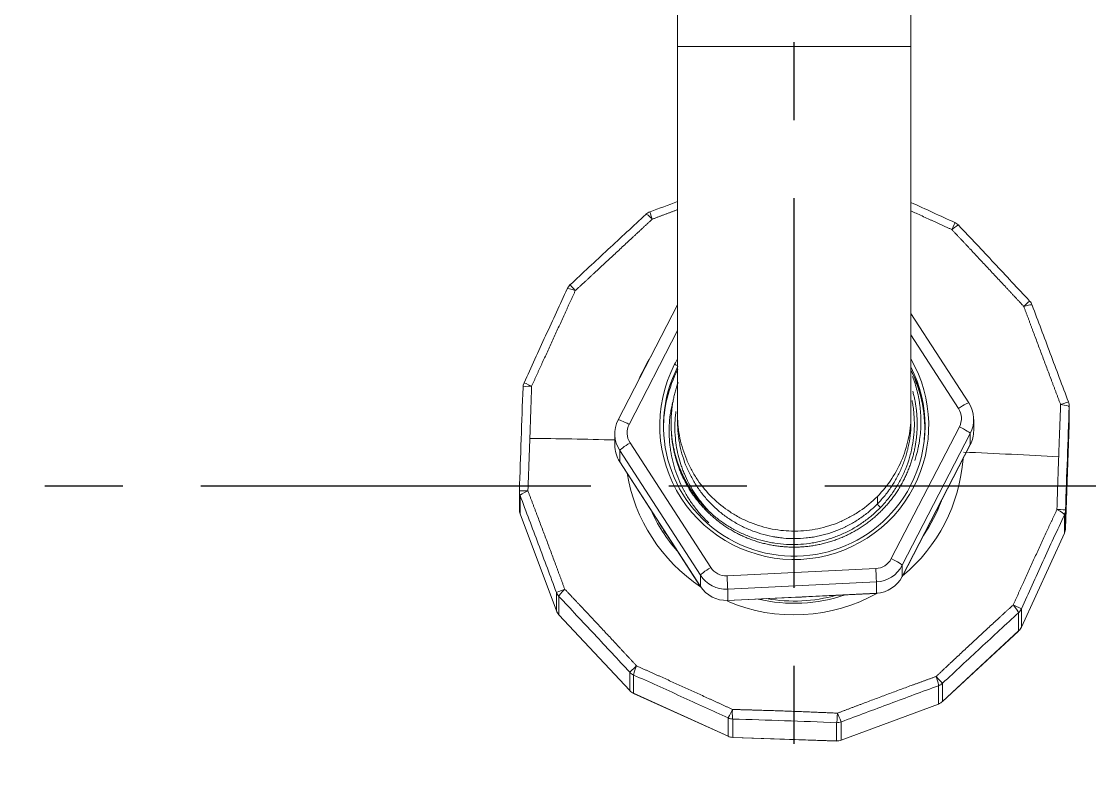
# Model space of a CAD drawing. Header units: millimetres. Extents: x 2433 to 4809, y -10272 to -6912.
# Drawn here: x 3131.1 to 3218.1, y -7619.3 to -7558.6 of the extents above; entities that cross this region are included whole.
import ezdxf

# ---------------------------------------------------------------- set-up
doc = ezdxf.new("R2010")
doc.units = ezdxf.units.MM
doc.linetypes.add('CENTERX2', pattern=[101.6, 63.5, -12.7, 12.7, -12.7])
doc.layers.add('CENTER', color=1, linetype='CENTERX2')

msp = doc.modelspace()

# ---------------------------------------------------------------- linework, layer by layer
at = {"linetype": 'Continuous', "lineweight": 18, "extrusion": (-1.22465e-16, -1, 0)}
for p, q in [((3184.499, -7270.642), (3184.499, -7560.642)), ((3203.499, -7270.642), (3203.499, -7560.642)), ((3184.499, -7560.642), (3184.499, -7590.631)), ((3203.499, -7590.631), (3203.499, -7560.642)), ((3181.926, -7574.313), (3181.922, -7574.32)), ((3182.254, -7574.115), (3182.25, -7574.113)), ((3207.081, -7574.984), (3207.078, -7574.986)), ((3207.394, -7575.213), (3207.391, -7575.206)), ((3175.737, -7580.062), (3175.736, -7580.06)), ((3184.499, -7581.683), (3179.667, -7591.048)), ((3208.21, -7589.66), (3203.5, -7582.377)), ((3208.211, -7589.664), (3208.21, -7589.66)), ((3216.385, -7591.432), (3216.385, -7589.942)), ((3179.667, -7591.048), (3179.666, -7591.051)), ((3208.609, -7591.928), (3208.609, -7591.013)), ((3204.627, -7591.793), (3204.627, -7591.779)), ((3216.087, -7599.884), (3216.384, -7591.467)), ((3179.389, -7592.19), (3179.389, -7593.105)), ((3202.784, -7603.826), (3208.331, -7593.077)), ((3179.788, -7594.463), (3186.368, -7604.637)), ((3171.614, -7596.869), (3171.614, -7598.359)), ((3171.677, -7598.708), (3171.677, -7598.709)), ((3171.677, -7598.709), (3174.636, -7606.598)), ((3212.489, -7607.926), (3215.997, -7600.263)), ((3215.997, -7600.263), (3215.997, -7600.262)), ((3188.539, -7605.765), (3200.702, -7605.174)), ((3174.635, -7606.597), (3174.636, -7606.598)), ((3174.841, -7606.927), (3174.841, -7606.929)), ((3174.841, -7606.929), (3180.605, -7613.09)), ((3206.076, -7613.983), (3212.261, -7608.242)), ((3212.261, -7608.242), (3212.261, -7608.24)), ((3212.489, -7607.926), (3212.49, -7607.924)), ((3180.604, -7613.088), (3180.605, -7613.09)), ((3180.921, -7613.315), (3180.922, -7613.317)), ((3180.922, -7613.317), (3188.613, -7616.812)), ((3197.825, -7617.135), (3205.745, -7614.188)), ((3205.745, -7614.188), (3205.745, -7614.186)), ((3206.076, -7613.983), (3206.077, -7613.981)), ((3188.613, -7616.81), (3188.613, -7616.812)), ((3188.992, -7616.899), (3188.992, -7616.901)), ((3188.992, -7616.901), (3197.441, -7617.197)), ((3197.441, -7617.195), (3197.441, -7617.197)), ((3197.825, -7617.135), (3197.826, -7617.133))]:
    msp.add_line(p, q, dxfattribs=at)
at = {"linetype": 'Continuous', "lineweight": 13, "extrusion": (-1.22465e-16, -1, 0)}
for p, q in [((3193.999, -7560.642), (3184.499, -7560.642)), ((3203.499, -7560.642), (3193.999, -7560.642)), ((3184.499, -7583.777), (3180.555, -7591.419)), ((3207.37, -7590.116), (3203.5, -7584.131)), ((3216.384, -7591.467), (3216.384, -7589.977)), ((3201.9, -7602.351), (3207.443, -7591.609)), ((3180.629, -7592.912), (3187.195, -7603.065)), ((3208.333, -7592.151), (3202.789, -7602.893)), ((3208.333, -7593.066), (3208.333, -7592.151)), ((3179.788, -7593.538), (3179.788, -7594.454)), ((3186.355, -7603.692), (3179.788, -7593.538)), ((3202.789, -7603.808), (3208.333, -7593.066)), ((3179.788, -7594.454), (3186.355, -7604.607)), ((3171.677, -7597.218), (3171.677, -7598.708)), ((3200.765, -7597.284), (3200.765, -7597.894)), ((3171.677, -7598.708), (3174.635, -7606.597)), ((3215.997, -7600.262), (3215.997, -7598.772)), ((3216.087, -7598.394), (3216.087, -7599.884)), ((3212.49, -7607.924), (3215.997, -7600.262)), ((3188.529, -7603.748), (3200.639, -7603.16)), ((3202.789, -7602.893), (3202.789, -7603.808)), ((3186.355, -7604.607), (3186.355, -7603.692)), ((3200.688, -7604.242), (3188.578, -7604.831)), ((3200.688, -7605.157), (3200.688, -7604.242)), ((3174.635, -7606.597), (3174.635, -7605.107)), ((3188.578, -7604.831), (3188.578, -7605.746)), ((3174.841, -7605.437), (3174.841, -7606.927)), ((3188.578, -7605.746), (3200.688, -7605.157)), ((3212.261, -7608.24), (3212.261, -7606.75)), ((3212.49, -7606.434), (3212.49, -7607.924)), ((3174.841, -7606.927), (3180.604, -7613.088)), ((3206.077, -7613.981), (3212.261, -7608.24)), ((3180.604, -7613.088), (3180.604, -7611.598)), ((3180.921, -7611.825), (3180.921, -7613.315)), ((3205.745, -7614.186), (3205.745, -7612.696)), ((3206.077, -7612.491), (3206.077, -7613.981)), ((3180.921, -7613.315), (3188.613, -7616.81)), ((3197.826, -7617.133), (3205.745, -7614.186)), ((3188.613, -7616.81), (3188.613, -7615.32)), ((3188.992, -7615.409), (3188.992, -7616.899)), ((3197.441, -7617.195), (3197.441, -7615.705)), ((3197.826, -7615.643), (3197.826, -7617.133)), ((3188.992, -7616.899), (3197.441, -7617.195))]:
    msp.add_line(p, q, dxfattribs=at)
at = {"linetype": 'Continuous', "lineweight": 18}
for centre, start, end in [((3182.604, -7575.049), 110.70695, 132.64298), ((3206.663, -7575.892), 43.3092, 65.28012), ((3176.419, -7580.79), 133.10516, 155.26919), ((3212.427, -7582.053), 20.66705, 42.87821), ((3172.911, -7588.453), 155.53209, 177.96496)]:
    msp.add_arc(centre, 1, start, end, dxfattribs=at)
at = {"linetype": 'Continuous', "lineweight": 13}
for centre, major_axis, ratio, start_param, end_param in [((3182.604, -7575.049), (-0.677, 0.736), 0.121976, 5.082991, 6.283177), ((3182.604, -7575.049), (-0.354, 0.935), 0.032232, 0.000023, 1.182699), ((3206.663, -7575.892), (0.418, 0.908), 0.026578, 5.098118, 6.283177), ((3206.663, -7575.892), (-0.728, -0.686), 0.126303, 3.141596, 4.346132), ((3176.419, -7580.79), (-0.908, 0.418), 0.141812, 5.055251, 6.319728), ((3176.419, -7580.79), (-0.683, 0.73), 0.003367, 6.283085, 7.48386), ((3212.427, -7582.053), (-0.733, -0.68), 0.000961, 3.141713, 4.346613), ((3212.427, -7582.053), (-0.936, -0.353), 0.144155, 3.110766, 4.375243), ((3193.999, -7593.198), (13.784, 0), 0.996195, 2.580679, 2.75273), ((3184.261, -7586.553), (-0.267, 0.138), 0.077513, 3.646478, 4.752368), ((3172.911, -7588.453), (-0.999, 0.036), 0.149601, 5.021809, 6.286286), ((3172.911, -7588.453), (-0.91, 0.414), 0.01647, 5.054886, 6.319363), ((3207.37, -7590.203), (-0.84, -0.543), 0.073266, 3.14161, 4.66504), ((3206.109, -7590.925), (-1.5, 0), 0.996195, 2.66674, 3.713938), ((3215.385, -7589.942), (-0.937, -0.349), 0.018812, 3.111083, 4.37556), ((3215.385, -7589.942), (-0.999, 0.036), 0.149601, 3.144694, 4.409171), ((3180.555, -7591.506), (-0.889, 0.459), 0.077513, 4.752368, 6.283187), ((3181.889, -7592.102), (-1.5, 0), 0.996195, 5.808333, 6.85553), ((3207.443, -7591.696), (-0.889, 0.459), 0.077513, 3.181572, 4.752368), ((3181.257, -7595.364), (-29.981, 1.059), 0.087102, 4.777808, 5.012938), ((3180.629, -7592.999), (-0.84, -0.543), 0.073266, 4.66504, 6.235836), ((3206.742, -7596.258), (29.981, -1.059), 0.087102, 1.276403, 1.539385), ((3193.999, -7593.198), (13.784, 0), 0.996195, 5.407278, 6.209316), ((3193.999, -7593.198), (13.784, 0), 0.996195, 3.302607, 4.126293), ((3203.738, -7596.527), (0.267, -0.138), 0.077513, 1.610775, 3.181572), ((3172.614, -7596.869), (-0.999, 0.035), 0.024258, 5.021775, 6.286252), ((3172.614, -7596.869), (-1, 0), 0.996195, 0.000001, 0.357511), ((3172.614, -7596.869), (-0.936, -0.353), 0.144155, 4.987882, 6.252359), ((3215.088, -7598.359), (-0.999, 0.035), 0.024258, 3.14466, 4.409137), ((3215.088, -7598.359), (-0.908, 0.418), 0.141812, 3.178135, 4.442612), ((3215.088, -7598.359), (-1, 0), 0.996195, 2.713705, 3.106405), ((3200.566, -7601.667), (-1.5, 0), 0.996195, 1.619542, 2.66674), ((3201.9, -7602.438), (-0.889, 0.459), 0.077513, 3.181572, 4.752368), ((3187.195, -7603.152), (-0.84, -0.543), 0.073266, 4.66504, 6.235836), ((3188.456, -7602.256), (-1.5, 0), 0.996195, 0.572345, 1.619542), ((3200.639, -7603.247), (0.049, -0.999), 0.004247, 0.087163, 1.65796), ((3188.529, -7603.836), (0.049, -0.999), 0.004247, 0.087163, 1.65796), ((3175.572, -7604.758), (-0.937, -0.349), 0.018812, 4.988199, 6.252676), ((3175.572, -7604.758), (-1, 0), 0.996195, 0.357511, 0.75021), ((3175.572, -7604.758), (-0.728, -0.686), 0.126303, 4.958771, 6.223248), ((3193.999, -7593.198), (13.784, 0), 0.996195, 4.306689, 5.227078), ((3211.58, -7606.021), (-0.91, 0.414), 0.01647, 3.177771, 4.442248), ((3211.58, -7606.021), (-0.677, 0.736), 0.121976, 3.205875, 4.470352), ((3211.58, -7606.021), (-1, 0), 0.996195, 2.321006, 2.713705), ((3181.336, -7610.919), (-0.733, -0.68), 0.000961, 4.959251, 6.223728), ((3181.336, -7610.919), (0.409, 0.913), 0.098765, 1.797343, 3.06182), ((3181.336, -7610.919), (-1, 0), 0.996195, 0.75021, 1.142909), ((3205.395, -7611.763), (-0.683, 0.73), 0.003367, 1.813314, 3.077791), ((3205.395, -7611.763), (-0.344, 0.939), 0.093111, 3.223686, 4.488163), ((3205.395, -7611.763), (-1, 0), 0.996195, 1.928307, 2.321006), ((3189.028, -7614.413), (0.418, 0.908), 0.026578, 3.221002, 4.485479), ((3189.028, -7614.413), (0.03, 1), 0.065732, 1.789714, 3.054191), ((3189.028, -7614.413), (-1, 0), 0.996195, 1.142909, 1.535608), ((3197.476, -7614.71), (0.041, 0.999), 0.059611, 3.228961, 4.493438), ((3197.476, -7614.71), (-0.354, 0.935), 0.032232, 1.795337, 3.059814), ((3197.476, -7614.71), (-1, 0), 0.996195, 1.535608, 1.928307)]:
    msp.add_ellipse(centre, major_axis=major_axis, ratio=ratio, start_param=start_param, end_param=end_param, dxfattribs=at)
at = {"linetype": 'Continuous', "lineweight": 18}
for centre, major_axis, start_param, end_param in [((3193.999, -7591.514), (10.95, 0), 2.66674, 5.808333), ((3193.999, -7591.54), (-10.65, 0), 5.808333, 8.949925), ((3193.999, -7591.514), (10.95, 0), 2.621089, 2.66674), ((3193.999, -7591.54), (-10.65, 0), 2.66674, 3.610641), ((3193.999, -7591.514), (10.95, 0), 5.808333, 6.803678), ((3193.999, -7591.777), (10.65, 0), 2.66674, 3.141611), ((3193.999, -7591.777), (10.65, 0), 0.000019, 0.469049), ((3193.999, -7591.779), (-10.627, 0), 3.058756, 3.606397), ((3206.109, -7591.013), (2.5, 0), 5.808333, 6.85553), ((3215.385, -7589.942), (-1, 0), 3.106405, 3.499104), ((3181.889, -7592.19), (2.5, 0), 2.66674, 3.713938), ((3206.109, -7591.928), (-2.5, 0), 2.66674, 3.141595), ((3215.385, -7591.432), (-1, 0), 3.106405, 3.141594), ((3181.889, -7593.105), (-2.5, 0), 0.000002, 0.572345), ((3172.614, -7596.869), (-1, 0), 6.247997, 6.283187), ((3193.999, -7593.285), (-12.75, 0), 2.541949, 2.79146), ((3172.614, -7598.359), (-1, 0), 0.000001, 0.357511), ((3193.999, -7593.285), (-12.75, 0), 0.41244, 0.725666), ((3193.999, -7593.198), (12.656, 0), 3.655599, 3.772244), ((3215.088, -7599.848), (-1, 0), 2.713705, 3.106405), ((3200.566, -7601.754), (2.5, 0), 4.761135, 5.808333), ((3188.456, -7602.343), (2.5, 0), 3.713938, 4.761135), ((3200.566, -7602.67), (-2.5, 0), 1.619542, 2.66674), ((3188.456, -7603.258), (-2.5, 0), 0.572345, 1.619542), ((3193.999, -7593.285), (-12.75, 0), 1.337639, 1.901407), ((3193.999, -7593.198), (12.656, 0), 4.534953, 4.987342), ((3193.999, -7593.177), (-12.36, 0), 1.590249, 1.64886), ((3175.572, -7606.248), (-1, 0), 0.357511, 0.75021), ((3211.58, -7607.511), (-1, 0), 2.321006, 2.713705), ((3181.336, -7612.409), (-1, 0), 0.75021, 1.142909), ((3205.395, -7613.253), (-1, 0), 1.928307, 2.321006), ((3189.028, -7615.903), (-1, 0), 1.142909, 1.535608), ((3197.476, -7616.2), (-1, 0), 1.535608, 1.928307)]:
    msp.add_ellipse(centre, major_axis=major_axis, ratio=0.996195, start_param=start_param, end_param=end_param, dxfattribs=at)
for points, degree in [([(3182.254, -7574.115), (3183.001, -7573.833), (3183.75, -7573.551), (3184.498, -7573.271)], 3), ([(3203.499, -7573.349), (3204.693, -7573.892), (3205.886, -7574.437), (3207.078, -7574.986)], 3), ([(3184.499, -7590.63), (3184.499, -7590.937), (3184.499, -7591.244)], 2), ([(3203.499, -7591.246), (3203.499, -7590.937), (3203.499, -7590.628)], 2), ([(3200.765, -7597.894), (3200.763, -7597.897), (3200.76, -7597.9), (3200.757, -7597.902)], 3)]:
    msp.add_open_spline(points, degree=degree, dxfattribs=at)
for points, knots in [([(3175.737, -7580.062), (3176.767, -7579.098), (3177.798, -7578.137), (3179.861, -7576.221), (3180.892, -7575.268), (3181.922, -7574.32)], [0, 0, 0, 0, 0.5, 0.5, 1, 1, 1, 1]), ([(3207.394, -7575.213), (3208.354, -7576.231), (3209.315, -7577.255), (3211.238, -7579.31), (3212.199, -7580.34), (3213.158, -7581.374)], [0, 0, 0, 0, 0.5, 0.5, 1, 1, 1, 1]), ([(3172.001, -7588.039), (3172.585, -7586.756), (3173.17, -7585.474), (3174.341, -7582.918), (3174.925, -7581.645), (3175.509, -7580.377)], [0, 0, 0, 0, 0.5, 0.5, 1, 1, 1, 1]), ([(3213.363, -7581.704), (3213.856, -7583.01), (3214.349, -7584.321), (3215.336, -7586.953), (3215.829, -7588.272), (3216.322, -7589.594)], [0, 0, 0, 0, 0.5, 0.5, 1, 1, 1, 1]), ([(3203.634, -7587.511), (3203.779, -7587.896), (3203.902, -7588.289), (3204.055, -7588.905), (3204.102, -7589.122), (3204.152, -7589.396), (3204.162, -7589.451), (3204.18, -7589.562), (3204.189, -7589.617), (3204.214, -7589.783), (3204.229, -7589.893), (3204.293, -7590.445), (3204.316, -7590.886), (3204.305, -7591.768), (3204.272, -7592.208), (3204.194, -7592.759), (3204.177, -7592.869), (3204.148, -7593.034), (3204.138, -7593.089), (3204.117, -7593.198), (3204.062, -7593.472), (3203.996, -7593.742), (3203.899, -7594.094), (3203.857, -7594.232), (3203.813, -7594.368)], [0, 0, 0, 0, 0.177497, 0.177497, 0.272567, 0.272567, 0.296335, 0.296335, 0.320103, 0.320103, 0.367638, 0.367638, 0.557779, 0.557779, 0.74792, 0.74792, 0.795456, 0.795456, 0.819223, 0.819223, 0.842991, 0.938062, 0.938062, 1, 1, 1, 1]), ([(3171.615, -7596.834), (3171.664, -7595.425), (3171.714, -7594.018), (3171.813, -7591.21), (3171.862, -7589.811), (3171.912, -7588.418)], [0, 0, 0, 0, 0.5, 0.5, 1, 1, 1, 1]), ([(3184.091, -7589.645), (3184.083, -7589.676), (3184.076, -7589.707), (3184.035, -7589.884), (3184.004, -7590.031), (3183.963, -7590.253), (3183.95, -7590.327), (3183.926, -7590.476), (3183.915, -7590.551), (3183.863, -7590.924), (3183.836, -7591.222), (3183.807, -7591.819), (3183.805, -7592.415), (3183.856, -7593.011), (3183.914, -7593.457), (3183.936, -7593.606), (3183.969, -7593.792), (3183.976, -7593.829), (3183.99, -7593.903), (3184.011, -7594.015), (3184.034, -7594.125), (3184.116, -7594.492), (3184.194, -7594.781), (3184.374, -7595.349), (3184.58, -7595.909), (3184.835, -7596.451), (3185.01, -7596.785), (3185.045, -7596.851), (3185.119, -7596.983), (3185.156, -7597.049), (3185.27, -7597.245), (3185.349, -7597.373), (3185.593, -7597.752), (3185.765, -7597.996), (3186.132, -7598.468), (3186.325, -7598.695), (3186.692, -7599.092), (3186.863, -7599.264), (3187.041, -7599.431)], [0, 0, 0, 0, 0.008939, 0.008939, 0.050906, 0.050906, 0.07189, 0.07189, 0.092874, 0.092874, 0.176809, 0.176809, 0.260744, 0.344679, 0.344679, 0.386646, 0.386646, 0.397138, 0.397138, 0.40763, 0.428613, 0.428613, 0.512548, 0.512548, 0.596483, 0.680418, 0.680418, 0.701402, 0.701402, 0.722385, 0.722385, 0.764353, 0.764353, 0.848288, 0.848288, 0.932223, 0.932223, 1, 1, 1, 1]), ([(3201.013, -7598.186), (3201.236, -7597.956), (3201.446, -7597.717), (3201.842, -7597.219), (3202.028, -7596.961), (3202.245, -7596.626), (3202.288, -7596.559), (3202.371, -7596.422), (3202.412, -7596.354), (3202.532, -7596.148), (3202.608, -7596.009), (3202.827, -7595.588), (3202.958, -7595.301), (3203.193, -7594.716), (3203.296, -7594.419), (3203.429, -7593.963), (3203.47, -7593.809), (3203.517, -7593.616), (3203.526, -7593.577), (3203.544, -7593.499), (3203.552, -7593.46), (3203.578, -7593.343), (3203.593, -7593.265), (3203.667, -7592.875), (3203.711, -7592.562), (3203.767, -7591.934), (3203.78, -7591.62), (3203.776, -7590.989), (3203.758, -7590.673), (3203.721, -7590.317), (3203.712, -7590.237), (3203.702, -7590.158), (3203.687, -7590.04), (3203.656, -7589.827), (3203.619, -7589.616), (3203.593, -7589.484)], [0, 0, 0, 0, 0.100756, 0.100756, 0.201511, 0.201511, 0.2267, 0.2267, 0.251889, 0.251889, 0.302267, 0.302267, 0.403023, 0.403023, 0.503778, 0.503778, 0.554156, 0.554156, 0.566751, 0.566751, 0.579345, 0.579345, 0.604534, 0.604534, 0.70529, 0.70529, 0.806045, 0.806045, 0.906801, 0.906801, 0.919395, 0.93199, 0.93199, 0.957179, 1, 1, 1, 1]), ([(3184.364, -7590.378), (3184.35, -7590.483), (3184.338, -7590.588), (3184.3, -7590.961), (3184.284, -7591.23), (3184.277, -7591.636), (3184.278, -7591.772), (3184.283, -7591.976), (3184.285, -7592.044), (3184.291, -7592.18), (3184.295, -7592.248), (3184.318, -7592.586), (3184.347, -7592.854), (3184.429, -7593.386), (3184.481, -7593.65), (3184.606, -7594.172), (3184.68, -7594.431), (3184.808, -7594.817), (3184.853, -7594.945), (3184.925, -7595.136), (3184.949, -7595.199), (3185, -7595.326), (3185.026, -7595.388), (3185.158, -7595.701), (3185.273, -7595.945), (3185.522, -7596.422), (3185.656, -7596.655), (3185.944, -7597.11), (3186.097, -7597.332), (3186.341, -7597.656), (3186.425, -7597.762), (3186.555, -7597.92), (3186.599, -7597.972), (3186.687, -7598.076), (3186.732, -7598.127), (3186.958, -7598.381), (3187.148, -7598.577), (3187.345, -7598.766)], [0, 0, 0, 0, 0.034558, 0.034558, 0.122326, 0.122326, 0.16621, 0.16621, 0.188151, 0.188151, 0.210093, 0.210093, 0.297861, 0.297861, 0.385628, 0.385628, 0.473395, 0.473395, 0.517279, 0.517279, 0.539221, 0.539221, 0.561163, 0.561163, 0.64893, 0.64893, 0.736698, 0.736698, 0.824465, 0.824465, 0.868349, 0.868349, 0.890291, 0.890291, 0.912233, 0.912233, 1, 1, 1, 1]), ([(3193.999, -7600.108), (3193.712, -7600.108), (3193.424, -7600.095), (3192.824, -7600.04), (3192.513, -7599.996), (3191.597, -7599.82), (3191.003, -7599.645), (3190.138, -7599.295), (3189.852, -7599.163), (3189.299, -7598.872), (3189.032, -7598.715), (3188.256, -7598.205), (3187.773, -7597.816), (3186.881, -7596.938), (3186.483, -7596.46), (3185.962, -7595.694), (3185.801, -7595.429), (3185.503, -7594.883), (3185.367, -7594.6), (3185.004, -7593.741), (3184.82, -7593.151), (3184.57, -7591.94), (3184.504, -7591.312), (3184.499, -7590.655), (3184.499, -7590.617), (3184.5, -7590.579)], [0, 0, 0, 0, 0.05769, 0.05769, 0.119995, 0.119995, 0.244604, 0.244604, 0.306908, 0.306908, 0.369213, 0.369213, 0.493822, 0.493822, 0.618431, 0.618431, 0.680736, 0.680736, 0.74304, 0.74304, 0.867649, 0.867649, 0.992258, 0.992258, 1, 1, 1, 1]), ([(3203.499, -7590.509), (3203.499, -7590.527), (3203.499, -7590.545), (3203.504, -7591.189), (3203.447, -7591.805), (3203.272, -7592.715), (3203.199, -7593.015), (3203.023, -7593.611), (3202.919, -7593.908), (3202.568, -7594.772), (3202.28, -7595.318), (3201.598, -7596.353), (3201.201, -7596.844), (3200.765, -7597.284)], [0, 0, 0, 0, 0.007258, 0.007258, 0.255444, 0.255444, 0.379536, 0.379536, 0.503629, 0.503629, 0.751815, 0.751815, 1, 1, 1, 1]), ([(3200.757, -7597.902), (3200.537, -7598.125), (3200.307, -7598.335), (3199.829, -7598.731), (3199.581, -7598.916), (3199.195, -7599.177), (3199.064, -7599.261), (3198.798, -7599.422), (3198.662, -7599.499), (3198.49, -7599.592), (3198.455, -7599.611), (3198.386, -7599.647), (3198.351, -7599.665), (3198.247, -7599.718), (3198.177, -7599.753), (3197.966, -7599.854), (3197.824, -7599.918), (3197.394, -7600.098), (3197.102, -7600.203), (3196.657, -7600.341), (3196.508, -7600.383), (3196.206, -7600.46), (3196.054, -7600.495), (3195.824, -7600.542), (3195.746, -7600.556), (3195.592, -7600.584), (3195.361, -7600.622), (3195.129, -7600.652), (3194.666, -7600.699), (3194.357, -7600.716), (3193.738, -7600.719), (3193.428, -7600.706), (3192.963, -7600.662), (3192.808, -7600.644), (3192.614, -7600.616), (3192.537, -7600.605), (3192.382, -7600.58), (3192.267, -7600.559), (3191.884, -7600.485), (3191.582, -7600.411), (3190.989, -7600.235), (3190.697, -7600.132), (3190.267, -7599.957), (3190.124, -7599.895), (3189.842, -7599.764), (3189.702, -7599.694), (3189.494, -7599.585), (3189.425, -7599.547), (3189.289, -7599.471), (3189.086, -7599.355), (3188.889, -7599.231), (3188.501, -7598.975), (3188.251, -7598.793), (3187.771, -7598.404), (3187.54, -7598.197), (3187.263, -7597.924), (3187.181, -7597.841), (3187.1, -7597.756), (3187.046, -7597.699), (3187.02, -7597.67), (3186.887, -7597.526), (3186.785, -7597.409), (3186.487, -7597.051), (3186.301, -7596.803), (3185.955, -7596.292), (3185.794, -7596.028), (3185.573, -7595.62), (3185.502, -7595.482), (3185.401, -7595.272), (3185.368, -7595.201), (3185.304, -7595.059), (3185.273, -7594.987), (3185.121, -7594.628), (3185.015, -7594.336), (3184.832, -7593.746), (3184.755, -7593.448), (3184.662, -7592.994), (3184.607, -7592.69), (3184.568, -7592.383), (3184.543, -7592.151), (3184.536, -7592.073), (3184.527, -7591.956), (3184.524, -7591.917), (3184.518, -7591.84), (3184.506, -7591.645), (3184.5, -7591.451), (3184.5, -7591.28), (3184.499, -7591.265), (3184.499, -7591.249)], [0, 0, 0, 0, 0.04158, 0.04158, 0.08316, 0.08316, 0.10395, 0.10395, 0.12474, 0.12474, 0.129938, 0.129938, 0.135135, 0.135135, 0.14553, 0.14553, 0.16632, 0.16632, 0.2079, 0.2079, 0.22869, 0.22869, 0.24948, 0.24948, 0.259875, 0.259875, 0.27027, 0.29106, 0.29106, 0.33264, 0.33264, 0.37422, 0.37422, 0.39501, 0.39501, 0.400208, 0.405405, 0.4158, 0.4158, 0.45738, 0.45738, 0.49896, 0.49896, 0.519751, 0.519751, 0.540541, 0.540541, 0.550936, 0.550936, 0.561331, 0.582121, 0.582121, 0.623701, 0.623701, 0.665281, 0.665281, 0.675676, 0.680873, 0.680873, 0.686071, 0.686071, 0.706861, 0.706861, 0.748441, 0.748441, 0.790021, 0.790021, 0.810811, 0.810811, 0.821206, 0.821206, 0.831601, 0.831601, 0.873181, 0.873181, 0.914761, 0.914761, 0.935551, 0.956341, 0.956341, 0.966736, 0.966736, 0.971933, 0.971933, 0.977131, 0.997921, 0.997921, 1, 1, 1, 1]), ([(3203.499, -7591.233), (3203.5, -7591.522), (3203.487, -7591.81), (3203.433, -7592.404), (3203.39, -7592.71), (3203.303, -7593.166), (3203.27, -7593.318), (3203.215, -7593.545), (3203.196, -7593.62), (3203.155, -7593.771), (3203.134, -7593.847), (3203.068, -7594.071), (3202.972, -7594.366), (3202.863, -7594.656), (3202.689, -7595.085), (3202.559, -7595.365), (3202.272, -7595.912), (3202.114, -7596.179), (3201.9, -7596.505), (3201.856, -7596.57), (3201.767, -7596.698), (3201.722, -7596.762), (3201.583, -7596.951), (3201.488, -7597.075), (3201.292, -7597.317), (3201.191, -7597.436), (3200.982, -7597.669), (3200.875, -7597.783), (3200.765, -7597.894)], [0, 0, 0, 0, 0.117721, 0.117721, 0.243761, 0.243761, 0.306781, 0.306781, 0.338291, 0.338291, 0.369801, 0.369801, 0.432821, 0.495841, 0.495841, 0.621881, 0.621881, 0.74792, 0.74792, 0.77943, 0.77943, 0.81094, 0.81094, 0.87396, 0.87396, 0.93698, 0.93698, 1, 1, 1, 1]), ([(3200.765, -7597.284), (3200.33, -7597.725), (3199.854, -7598.12), (3199.079, -7598.645), (3198.81, -7598.809), (3198.263, -7599.105), (3197.705, -7599.374), (3197.123, -7599.586), (3196.529, -7599.771), (3196.225, -7599.849), (3195.305, -7600.038), (3194.688, -7600.103), (3194.045, -7600.107), (3194.022, -7600.108), (3193.999, -7600.108)], [0, 0, 0, 0, 0.247707, 0.247707, 0.37156, 0.37156, 0.495414, 0.619267, 0.619267, 0.743121, 0.743121, 0.990828, 0.990828, 1, 1, 1, 1]), ([(3187.345, -7598.766), (3187.584, -7598.972), (3187.832, -7599.167), (3188.345, -7599.531), (3188.61, -7599.702), (3188.952, -7599.899), (3189.021, -7599.938), (3189.159, -7600.014), (3189.369, -7600.125), (3189.58, -7600.228), (3190.008, -7600.423), (3190.298, -7600.54), (3190.888, -7600.745), (3191.187, -7600.834), (3191.644, -7600.946), (3191.798, -7600.98), (3192.03, -7601.026), (3192.108, -7601.04), (3192.264, -7601.067), (3192.342, -7601.079), (3192.732, -7601.137), (3193.045, -7601.168), (3193.67, -7601.201), (3193.982, -7601.203), (3194.607, -7601.177), (3194.919, -7601.15), (3195.31, -7601.096), (3195.388, -7601.084), (3195.544, -7601.059), (3195.622, -7601.046), (3195.855, -7601.002), (3196.009, -7600.97), (3196.468, -7600.862), (3196.769, -7600.776), (3197.361, -7600.576), (3197.652, -7600.463), (3198.082, -7600.271), (3198.223, -7600.204), (3198.434, -7600.097), (3198.504, -7600.061), (3198.644, -7599.986), (3198.713, -7599.948), (3199.057, -7599.753), (3199.323, -7599.585), (3199.837, -7599.226), (3200.085, -7599.035), (3200.563, -7598.628), (3200.793, -7598.413), (3201.013, -7598.186)], [0, 0, 0, 0, 0.0625, 0.0625, 0.125, 0.125, 0.140625, 0.140625, 0.15625, 0.1875, 0.1875, 0.25, 0.25, 0.3125, 0.3125, 0.34375, 0.34375, 0.359375, 0.359375, 0.375, 0.375, 0.4375, 0.4375, 0.5, 0.5, 0.5625, 0.5625, 0.578125, 0.578125, 0.59375, 0.59375, 0.625, 0.625, 0.6875, 0.6875, 0.75, 0.75, 0.78125, 0.78125, 0.796875, 0.796875, 0.8125, 0.8125, 0.875, 0.875, 0.9375, 0.9375, 1, 1, 1, 1])]:
    msp.add_open_spline(points, degree=3, knots=knots, dxfattribs=at)
at = {"linetype": 'Continuous', "lineweight": 13}
for points, knots in [([(3184.499, -7573.937), (3184.483, -7573.943), (3184.392, -7573.977), (3184.228, -7574.038), (3184.005, -7574.122), (3183.782, -7574.205), (3183.559, -7574.288), (3183.336, -7574.371), (3183.112, -7574.455), (3182.889, -7574.538), (3182.665, -7574.621), (3182.516, -7574.677), (3182.442, -7574.705)], [0, 0, 0, 0, 0.023371, 0.131783, 0.24016, 0.348526, 0.45691, 0.565337, 0.673834, 0.782426, 0.89114, 1, 1, 1, 1]), ([(3206.843, -7575.561), (3206.804, -7575.543), (3206.728, -7575.508), (3206.612, -7575.456), (3206.497, -7575.403), (3206.382, -7575.351), (3206.268, -7575.299), (3206.153, -7575.246), (3206.038, -7575.194), (3205.923, -7575.142), (3205.809, -7575.09), (3205.694, -7575.037), (3205.579, -7574.985), (3205.465, -7574.933), (3205.35, -7574.881), (3205.235, -7574.829), (3205.12, -7574.777), (3205.006, -7574.724), (3204.766, -7574.615), (3204.403, -7574.45), (3203.938, -7574.239), (3203.636, -7574.102), (3203.497, -7574.038)], [0, 0, 0, 0, 0.034436, 0.068847, 0.103233, 0.137597, 0.171941, 0.206268, 0.240581, 0.27488, 0.309169, 0.34345, 0.377725, 0.411996, 0.446267, 0.480539, 0.514814, 0.549095, 0.583385, 0.72937, 0.875133, 1, 1, 1, 1]), ([(3182.442, -7574.705), (3182.411, -7574.734), (3182.35, -7574.791), (3182.258, -7574.876), (3182.166, -7574.961), (3182.074, -7575.047), (3181.982, -7575.132), (3181.89, -7575.217), (3181.798, -7575.303), (3181.706, -7575.388), (3181.614, -7575.473), (3181.522, -7575.558), (3181.431, -7575.644), (3181.339, -7575.729), (3181.247, -7575.814), (3181.155, -7575.9), (3181.063, -7575.985), (3180.971, -7576.07), (3180.779, -7576.248), (3180.488, -7576.519), (3180.096, -7576.883), (3179.704, -7577.247), (3179.312, -7577.611), (3178.92, -7577.975), (3178.527, -7578.339), (3178.134, -7578.704), (3177.814, -7579.001), (3177.567, -7579.231), (3177.393, -7579.393), (3177.218, -7579.555), (3177.044, -7579.717), (3176.869, -7579.879), (3176.695, -7580.041), (3176.52, -7580.203), (3176.345, -7580.366), (3176.228, -7580.474), (3176.17, -7580.528)], [0, 0, 0, 0, 0.014755, 0.0295, 0.044234, 0.058958, 0.073674, 0.088383, 0.103085, 0.117782, 0.132474, 0.147163, 0.161849, 0.176534, 0.191218, 0.205903, 0.22059, 0.235279, 0.249971, 0.312524, 0.374981, 0.437426, 0.499941, 0.562466, 0.624924, 0.687398, 0.749971, 0.777727, 0.805473, 0.833216, 0.860964, 0.888723, 0.916499, 0.9443, 0.972131, 1, 1, 1, 1]), ([(3212.688, -7581.809), (3212.659, -7581.778), (3212.602, -7581.717), (3212.515, -7581.624), (3212.429, -7581.532), (3212.343, -7581.44), (3212.256, -7581.347), (3212.17, -7581.255), (3212.084, -7581.163), (3211.998, -7581.071), (3211.912, -7580.979), (3211.826, -7580.887), (3211.739, -7580.795), (3211.653, -7580.703), (3211.567, -7580.611), (3211.481, -7580.519), (3211.395, -7580.427), (3211.309, -7580.335), (3211.13, -7580.143), (3210.857, -7579.852), (3210.491, -7579.461), (3210.125, -7579.07), (3209.76, -7578.679), (3209.394, -7578.288), (3209.029, -7577.898), (3208.664, -7577.508), (3208.367, -7577.19), (3208.137, -7576.945), (3207.975, -7576.772), (3207.813, -7576.599), (3207.652, -7576.426), (3207.49, -7576.253), (3207.328, -7576.08), (3207.166, -7575.907), (3207.005, -7575.734), (3206.897, -7575.619), (3206.843, -7575.561)], [0, 0, 0, 0, 0.014755, 0.0295, 0.044234, 0.058958, 0.073674, 0.088383, 0.103085, 0.117782, 0.132474, 0.147163, 0.161849, 0.176534, 0.191218, 0.205903, 0.22059, 0.235279, 0.249971, 0.312524, 0.374981, 0.437426, 0.499941, 0.562466, 0.624924, 0.687398, 0.749971, 0.777727, 0.805473, 0.833216, 0.860964, 0.888723, 0.916499, 0.9443, 0.972131, 1, 1, 1, 1]), ([(3176.17, -7580.528), (3176.152, -7580.566), (3176.118, -7580.642), (3176.066, -7580.756), (3176.014, -7580.87), (3175.962, -7580.984), (3175.91, -7581.098), (3175.858, -7581.212), (3175.806, -7581.325), (3175.754, -7581.439), (3175.702, -7581.553), (3175.65, -7581.667), (3175.599, -7581.781), (3175.547, -7581.894), (3175.495, -7582.008), (3175.443, -7582.122), (3175.391, -7582.236), (3175.339, -7582.35), (3175.23, -7582.587), (3175.065, -7582.949), (3174.843, -7583.434), (3174.621, -7583.919), (3174.399, -7584.405), (3174.176, -7584.891), (3173.953, -7585.378), (3173.73, -7585.864), (3173.548, -7586.261), (3173.408, -7586.567), (3173.308, -7586.783), (3173.209, -7587), (3173.11, -7587.216), (3173.011, -7587.432), (3172.911, -7587.649), (3172.812, -7587.865), (3172.712, -7588.082), (3172.645, -7588.227), (3172.612, -7588.299)], [0, 0, 0, 0, 0.014755, 0.0295, 0.044234, 0.058958, 0.073674, 0.088383, 0.103085, 0.117782, 0.132474, 0.147163, 0.161849, 0.176534, 0.191218, 0.205903, 0.22059, 0.235279, 0.249971, 0.312524, 0.374981, 0.437426, 0.499941, 0.562466, 0.624924, 0.687398, 0.749971, 0.777727, 0.805473, 0.833216, 0.860964, 0.888723, 0.916499, 0.9443, 0.972131, 1, 1, 1, 1]), ([(3215.688, -7589.81), (3215.674, -7589.771), (3215.644, -7589.692), (3215.599, -7589.573), (3215.555, -7589.455), (3215.51, -7589.337), (3215.465, -7589.219), (3215.421, -7589.101), (3215.377, -7588.983), (3215.332, -7588.865), (3215.288, -7588.747), (3215.243, -7588.629), (3215.199, -7588.511), (3215.154, -7588.393), (3215.11, -7588.275), (3215.066, -7588.157), (3215.021, -7588.04), (3214.977, -7587.922), (3214.885, -7587.676), (3214.744, -7587.302), (3214.556, -7586.801), (3214.368, -7586.301), (3214.18, -7585.8), (3213.993, -7585.3), (3213.805, -7584.8), (3213.619, -7584.301), (3213.466, -7583.894), (3213.349, -7583.58), (3213.266, -7583.358), (3213.184, -7583.137), (3213.101, -7582.916), (3213.018, -7582.695), (3212.936, -7582.473), (3212.853, -7582.252), (3212.771, -7582.031), (3212.716, -7581.883), (3212.688, -7581.809)], [0, 0, 0, 0, 0.014759, 0.029506, 0.044243, 0.05897, 0.07369, 0.088402, 0.103107, 0.117807, 0.132503, 0.147195, 0.161885, 0.176573, 0.191261, 0.20595, 0.22064, 0.235333, 0.250029, 0.312597, 0.37507, 0.43753, 0.500059, 0.56257, 0.625013, 0.687472, 0.750029, 0.777777, 0.805516, 0.833253, 0.860994, 0.888747, 0.916517, 0.944311, 0.972137, 1, 1, 1, 1]), ([(3172.612, -7588.299), (3172.611, -7588.341), (3172.608, -7588.425), (3172.604, -7588.55), (3172.6, -7588.675), (3172.596, -7588.8), (3172.592, -7588.924), (3172.588, -7589.049), (3172.584, -7589.174), (3172.58, -7589.299), (3172.576, -7589.424), (3172.572, -7589.549), (3172.568, -7589.674), (3172.564, -7589.799), (3172.56, -7589.924), (3172.555, -7590.048), (3172.551, -7590.173), (3172.547, -7590.299), (3172.542, -7590.461), (3172.535, -7590.66), (3172.527, -7590.897), (3172.519, -7591.134), (3172.511, -7591.371), (3172.503, -7591.607), (3172.495, -7591.844), (3172.486, -7592.081), (3172.478, -7592.318), (3172.472, -7592.477), (3172.47, -7592.556)], [0, 0, 0, 0, 0.029514, 0.059006, 0.088477, 0.11793, 0.147365, 0.176786, 0.206194, 0.235591, 0.264979, 0.29436, 0.323736, 0.353109, 0.382481, 0.411855, 0.441231, 0.470612, 0.500001, 0.555645, 0.611232, 0.666779, 0.722298, 0.777805, 0.833314, 0.88884, 0.944397, 1, 1, 1, 1]), ([(3215.529, -7594.066), (3215.531, -7594.021), (3215.534, -7593.932), (3215.539, -7593.799), (3215.543, -7593.665), (3215.548, -7593.532), (3215.553, -7593.399), (3215.558, -7593.266), (3215.563, -7593.132), (3215.567, -7592.999), (3215.572, -7592.866), (3215.577, -7592.733), (3215.582, -7592.6), (3215.587, -7592.467), (3215.592, -7592.334), (3215.597, -7592.2), (3215.602, -7592.067), (3215.608, -7591.899), (3215.616, -7591.698), (3215.625, -7591.462), (3215.634, -7591.226), (3215.643, -7590.99), (3215.652, -7590.754), (3215.661, -7590.518), (3215.67, -7590.282), (3215.679, -7590.046), (3215.685, -7589.889), (3215.688, -7589.81)], [0, 0, 0, 0, 0.031282, 0.062547, 0.093799, 0.125039, 0.156271, 0.187497, 0.21872, 0.249942, 0.281166, 0.312394, 0.343629, 0.374873, 0.40613, 0.437402, 0.468691, 0.499999, 0.555503, 0.610988, 0.666468, 0.721956, 0.777467, 0.833014, 0.88861, 0.944267, 1, 1, 1, 1]), ([(3216.384, -7589.977), (3216.335, -7591.371), (3216.285, -7592.77), (3216.186, -7595.578), (3216.136, -7596.985), (3216.087, -7598.394)], [0, 0, 0, 0, 0.5, 0.5, 1, 1, 1, 1]), ([(3172.47, -7592.556), (3172.468, -7592.6), (3172.465, -7592.689), (3172.46, -7592.823), (3172.455, -7592.956), (3172.451, -7593.09), (3172.446, -7593.223), (3172.441, -7593.357), (3172.436, -7593.49), (3172.431, -7593.624), (3172.427, -7593.757), (3172.422, -7593.891), (3172.417, -7594.025), (3172.412, -7594.158), (3172.407, -7594.292), (3172.402, -7594.426), (3172.397, -7594.56), (3172.391, -7594.728), (3172.383, -7594.931), (3172.374, -7595.169), (3172.365, -7595.406), (3172.356, -7595.644), (3172.347, -7595.882), (3172.338, -7596.12), (3172.329, -7596.358), (3172.32, -7596.597), (3172.314, -7596.756), (3172.31, -7596.835)], [0, 0, 0, 0, 0.031282, 0.062547, 0.093799, 0.125039, 0.156271, 0.187497, 0.21872, 0.249942, 0.281166, 0.312394, 0.343629, 0.374873, 0.40613, 0.437402, 0.468691, 0.499999, 0.555503, 0.610988, 0.666468, 0.721956, 0.777467, 0.833014, 0.88861, 0.944267, 1, 1, 1, 1]), ([(3215.387, -7598.346), (3215.388, -7598.304), (3215.391, -7598.219), (3215.395, -7598.093), (3215.399, -7597.967), (3215.403, -7597.84), (3215.407, -7597.714), (3215.411, -7597.588), (3215.415, -7597.462), (3215.419, -7597.336), (3215.423, -7597.21), (3215.427, -7597.085), (3215.431, -7596.959), (3215.435, -7596.833), (3215.439, -7596.707), (3215.443, -7596.581), (3215.448, -7596.455), (3215.452, -7596.33), (3215.457, -7596.166), (3215.464, -7595.966), (3215.472, -7595.728), (3215.48, -7595.49), (3215.488, -7595.253), (3215.496, -7595.015), (3215.504, -7594.778), (3215.513, -7594.541), (3215.521, -7594.303), (3215.526, -7594.145), (3215.529, -7594.066)], [0, 0, 0, 0, 0.029514, 0.059006, 0.088477, 0.11793, 0.147365, 0.176786, 0.206194, 0.235591, 0.264979, 0.29436, 0.323736, 0.353109, 0.382481, 0.411855, 0.441231, 0.470612, 0.500001, 0.555645, 0.611232, 0.666779, 0.722298, 0.777805, 0.833314, 0.88884, 0.944397, 1, 1, 1, 1]), ([(3174.635, -7605.107), (3174.143, -7603.786), (3173.65, -7602.467), (3172.663, -7599.835), (3172.17, -7598.523), (3171.677, -7597.218)], [0, 0, 0, 0, 0.5, 0.5, 1, 1, 1, 1]), ([(3172.31, -7596.835), (3172.325, -7596.874), (3172.355, -7596.952), (3172.4, -7597.069), (3172.444, -7597.186), (3172.489, -7597.303), (3172.533, -7597.42), (3172.578, -7597.537), (3172.622, -7597.654), (3172.667, -7597.771), (3172.711, -7597.888), (3172.756, -7598.005), (3172.8, -7598.121), (3172.844, -7598.238), (3172.889, -7598.355), (3172.933, -7598.472), (3172.977, -7598.589), (3173.022, -7598.706), (3173.114, -7598.951), (3173.255, -7599.322), (3173.443, -7599.822), (3173.631, -7600.321), (3173.819, -7600.821), (3174.006, -7601.322), (3174.193, -7601.823), (3174.38, -7602.324), (3174.532, -7602.733), (3174.65, -7603.049), (3174.733, -7603.272), (3174.815, -7603.495), (3174.898, -7603.718), (3174.98, -7603.941), (3175.063, -7604.165), (3175.146, -7604.388), (3175.228, -7604.612), (3175.283, -7604.762), (3175.311, -7604.836)], [0, 0, 0, 0, 0.014759, 0.029506, 0.044243, 0.05897, 0.07369, 0.088402, 0.103107, 0.117807, 0.132503, 0.147195, 0.161885, 0.176573, 0.191261, 0.20595, 0.22064, 0.235333, 0.250029, 0.312597, 0.37507, 0.43753, 0.500059, 0.56257, 0.625013, 0.687472, 0.750029, 0.777777, 0.805516, 0.833253, 0.860994, 0.888747, 0.916517, 0.944311, 0.972137, 1, 1, 1, 1]), ([(3211.829, -7606.117), (3211.846, -7606.079), (3211.881, -7606.002), (3211.933, -7605.886), (3211.985, -7605.771), (3212.037, -7605.656), (3212.089, -7605.541), (3212.141, -7605.426), (3212.193, -7605.311), (3212.245, -7605.196), (3212.297, -7605.081), (3212.348, -7604.967), (3212.4, -7604.852), (3212.452, -7604.737), (3212.504, -7604.623), (3212.556, -7604.508), (3212.608, -7604.393), (3212.66, -7604.279), (3212.769, -7604.039), (3212.934, -7603.676), (3213.156, -7603.189), (3213.378, -7602.703), (3213.6, -7602.216), (3213.823, -7601.731), (3214.045, -7601.246), (3214.269, -7600.761), (3214.451, -7600.366), (3214.591, -7600.062), (3214.69, -7599.847), (3214.79, -7599.632), (3214.889, -7599.418), (3214.988, -7599.204), (3215.088, -7598.989), (3215.187, -7598.775), (3215.287, -7598.56), (3215.354, -7598.417), (3215.387, -7598.346)], [0, 0, 0, 0, 0.014755, 0.0295, 0.044234, 0.058958, 0.073674, 0.088383, 0.103085, 0.117782, 0.132474, 0.147163, 0.161849, 0.176534, 0.191218, 0.205903, 0.22059, 0.235279, 0.249971, 0.312524, 0.374981, 0.437426, 0.499941, 0.562466, 0.624924, 0.687398, 0.749971, 0.777727, 0.805473, 0.833216, 0.860964, 0.888723, 0.916499, 0.9443, 0.972131, 1, 1, 1, 1]), ([(3215.997, -7598.772), (3215.413, -7600.04), (3214.828, -7601.314), (3213.658, -7603.87), (3213.074, -7605.151), (3212.49, -7606.434)], [0, 0, 0, 0, 0.5, 0.5, 1, 1, 1, 1]), ([(3175.311, -7604.836), (3175.34, -7604.867), (3175.397, -7604.927), (3175.484, -7605.018), (3175.57, -7605.109), (3175.656, -7605.2), (3175.743, -7605.291), (3175.829, -7605.382), (3175.915, -7605.473), (3176.001, -7605.564), (3176.087, -7605.655), (3176.173, -7605.746), (3176.259, -7605.837), (3176.345, -7605.928), (3176.432, -7606.019), (3176.518, -7606.111), (3176.604, -7606.202), (3176.69, -7606.293), (3176.869, -7606.483), (3177.142, -7606.773), (3177.508, -7607.162), (3177.874, -7607.552), (3178.239, -7607.942), (3178.605, -7608.333), (3178.97, -7608.725), (3179.335, -7609.117), (3179.632, -7609.437), (3179.862, -7609.684), (3180.024, -7609.859), (3180.185, -7610.033), (3180.347, -7610.208), (3180.509, -7610.383), (3180.671, -7610.558), (3180.832, -7610.733), (3180.994, -7610.909), (3181.102, -7611.026), (3181.156, -7611.085)], [0, 0, 0, 0, 0.014755, 0.0295, 0.044234, 0.058958, 0.073674, 0.088383, 0.103085, 0.117782, 0.132474, 0.147163, 0.161849, 0.176534, 0.191218, 0.205903, 0.22059, 0.235279, 0.249971, 0.312524, 0.374981, 0.437426, 0.499941, 0.562466, 0.624924, 0.687398, 0.749971, 0.777727, 0.805473, 0.833216, 0.860964, 0.888723, 0.916499, 0.9443, 0.972131, 1, 1, 1, 1]), ([(3180.604, -7611.598), (3179.645, -7610.565), (3178.684, -7609.534), (3176.761, -7607.478), (3175.8, -7606.455), (3174.841, -7605.437)], [0, 0, 0, 0, 0.5, 0.5, 1, 1, 1, 1]), ([(3200.683, -7605.174), (3200.683, -7605.174), (3200.684, -7605.174), (3200.686, -7605.172), (3200.687, -7605.17), (3200.687, -7605.167), (3200.688, -7605.162), (3200.688, -7605.159), (3200.688, -7605.157)], [0, 0, 0, 0, 0.164872, 0.332223, 0.499408, 0.666432, 0.833295, 1, 1, 1, 1]), ([(3205.557, -7611.94), (3205.588, -7611.911), (3205.649, -7611.853), (3205.741, -7611.767), (3205.833, -7611.68), (3205.925, -7611.593), (3206.017, -7611.507), (3206.109, -7611.42), (3206.201, -7611.334), (3206.293, -7611.248), (3206.385, -7611.161), (3206.476, -7611.075), (3206.568, -7610.989), (3206.66, -7610.903), (3206.752, -7610.816), (3206.844, -7610.73), (3206.936, -7610.644), (3207.028, -7610.558), (3207.22, -7610.378), (3207.511, -7610.106), (3207.903, -7609.74), (3208.295, -7609.375), (3208.687, -7609.011), (3209.079, -7608.647), (3209.472, -7608.284), (3209.864, -7607.921), (3210.185, -7607.626), (3210.432, -7607.398), (3210.606, -7607.238), (3210.781, -7607.077), (3210.955, -7606.917), (3211.13, -7606.757), (3211.304, -7606.597), (3211.479, -7606.437), (3211.654, -7606.277), (3211.771, -7606.17), (3211.829, -7606.117)], [0, 0, 0, 0, 0.014755, 0.0295, 0.044234, 0.058958, 0.073674, 0.088383, 0.103085, 0.117782, 0.132474, 0.147163, 0.161849, 0.176534, 0.191218, 0.205903, 0.22059, 0.235279, 0.249971, 0.312524, 0.374981, 0.437426, 0.499941, 0.562466, 0.624924, 0.687398, 0.749971, 0.777727, 0.805473, 0.833216, 0.860964, 0.888723, 0.916499, 0.9443, 0.972131, 1, 1, 1, 1]), ([(3212.261, -7606.75), (3211.232, -7607.698), (3210.201, -7608.652), (3208.137, -7610.567), (3207.107, -7611.528), (3206.077, -7612.491)], [0, 0, 0, 0, 0.5, 0.5, 1, 1, 1, 1]), ([(3181.156, -7611.085), (3181.195, -7611.102), (3181.271, -7611.136), (3181.386, -7611.187), (3181.501, -7611.238), (3181.616, -7611.289), (3181.731, -7611.34), (3181.846, -7611.391), (3181.961, -7611.442), (3182.076, -7611.493), (3182.19, -7611.545), (3182.305, -7611.596), (3182.42, -7611.647), (3182.534, -7611.698), (3182.649, -7611.75), (3182.764, -7611.801), (3182.878, -7611.852), (3182.993, -7611.904), (3183.232, -7612.011), (3183.596, -7612.175), (3184.084, -7612.395), (3184.572, -7612.615), (3185.06, -7612.837), (3185.548, -7613.059), (3186.035, -7613.281), (3186.523, -7613.504), (3186.92, -7613.687), (3187.227, -7613.828), (3187.443, -7613.927), (3187.659, -7614.027), (3187.875, -7614.127), (3188.091, -7614.227), (3188.307, -7614.327), (3188.524, -7614.427), (3188.74, -7614.528), (3188.885, -7614.595), (3188.957, -7614.629)], [0, 0, 0, 0, 0.014755, 0.0295, 0.044234, 0.058958, 0.073674, 0.088383, 0.103085, 0.117782, 0.132474, 0.147163, 0.161849, 0.176534, 0.191218, 0.205903, 0.22059, 0.235279, 0.249971, 0.312524, 0.374981, 0.437426, 0.499941, 0.562466, 0.624924, 0.687398, 0.749971, 0.777727, 0.805473, 0.833216, 0.860964, 0.888723, 0.916499, 0.9443, 0.972131, 1, 1, 1, 1]), ([(3188.613, -7615.32), (3187.332, -7614.73), (3186.049, -7614.144), (3183.483, -7612.978), (3182.202, -7612.399), (3180.921, -7611.825)], [0, 0, 0, 0, 0.5, 0.5, 1, 1, 1, 1]), ([(3197.525, -7614.929), (3197.565, -7614.914), (3197.644, -7614.884), (3197.762, -7614.839), (3197.88, -7614.794), (3197.998, -7614.749), (3198.116, -7614.704), (3198.234, -7614.659), (3198.352, -7614.614), (3198.47, -7614.569), (3198.587, -7614.524), (3198.705, -7614.48), (3198.823, -7614.435), (3198.941, -7614.39), (3199.059, -7614.346), (3199.177, -7614.301), (3199.294, -7614.257), (3199.412, -7614.212), (3199.658, -7614.119), (3200.032, -7613.978), (3200.534, -7613.79), (3201.036, -7613.602), (3201.539, -7613.415), (3202.041, -7613.228), (3202.543, -7613.042), (3203.046, -7612.857), (3203.455, -7612.706), (3203.771, -7612.59), (3203.994, -7612.509), (3204.217, -7612.427), (3204.44, -7612.346), (3204.663, -7612.265), (3204.886, -7612.183), (3205.11, -7612.102), (3205.333, -7612.021), (3205.482, -7611.967), (3205.557, -7611.94)], [0, 0, 0, 0, 0.014759, 0.029506, 0.044243, 0.05897, 0.07369, 0.088402, 0.103107, 0.117807, 0.132503, 0.147195, 0.161885, 0.176573, 0.191261, 0.20595, 0.22064, 0.235333, 0.250029, 0.312597, 0.37507, 0.43753, 0.500059, 0.56257, 0.625013, 0.687472, 0.750029, 0.777777, 0.805516, 0.833253, 0.860994, 0.888747, 0.916517, 0.944311, 0.972137, 1, 1, 1, 1]), ([(3205.745, -7612.696), (3204.427, -7613.179), (3203.107, -7613.666), (3200.465, -7614.649), (3199.144, -7615.145), (3197.826, -7615.643)], [0, 0, 0, 0, 0.5, 0.5, 1, 1, 1, 1]), ([(3188.957, -7614.629), (3188.999, -7614.63), (3189.083, -7614.632), (3189.209, -7614.635), (3189.336, -7614.639), (3189.462, -7614.642), (3189.588, -7614.645), (3189.714, -7614.649), (3189.84, -7614.652), (3189.966, -7614.656), (3190.091, -7614.659), (3190.217, -7614.663), (3190.343, -7614.666), (3190.469, -7614.67), (3190.595, -7614.674), (3190.721, -7614.677), (3190.846, -7614.681), (3190.972, -7614.685), (3191.235, -7614.693), (3191.634, -7614.705), (3192.17, -7614.722), (3192.706, -7614.74), (3193.242, -7614.759), (3193.777, -7614.778), (3194.313, -7614.797), (3194.849, -7614.818), (3195.285, -7614.835), (3195.622, -7614.848), (3195.86, -7614.858), (3196.098, -7614.868), (3196.335, -7614.878), (3196.573, -7614.888), (3196.811, -7614.898), (3197.049, -7614.908), (3197.287, -7614.919), (3197.446, -7614.926), (3197.525, -7614.929)], [0, 0, 0, 0, 0.014757, 0.029503, 0.044239, 0.058965, 0.073683, 0.088393, 0.103097, 0.117796, 0.13249, 0.14718, 0.161868, 0.176555, 0.191241, 0.205928, 0.220616, 0.235306, 0.250001, 0.31256, 0.375025, 0.437477, 0.5, 0.562519, 0.624969, 0.687435, 0.749999, 0.777751, 0.805494, 0.833234, 0.860978, 0.888734, 0.916507, 0.944305, 0.972134, 1, 1, 1, 1]), ([(3197.441, -7615.705), (3196.034, -7615.648), (3194.626, -7615.595), (3191.807, -7615.496), (3190.399, -7615.451), (3188.992, -7615.409)], [0, 0, 0, 0, 0.5, 0.5, 1, 1, 1, 1])]:
    msp.add_open_spline(points, degree=3, knots=knots, dxfattribs=at)
at = {"linetype": 'Continuous', "lineweight": 18}
for points, weights, knots in [([(3184.541, -7588), (3184.499, -7588.118), (3184.46, -7588.237), (3183.454, -7591.314), (3184.46, -7594.391), (3185.303, -7596.97), (3187.345, -7598.766)], [0.996188860585, 0.99801382973, 1, 0.951056516295, 1, 0.958656238236, 0.987160656757], [0, 0, 0, 0.021525, 0.021525, 0.551943, 0.551943, 1, 1, 1]), ([(3183.998, -7592.217), (3184.088, -7593.409), (3184.46, -7594.546), (3185.466, -7597.623), (3188.1, -7599.522), (3190.733, -7601.421), (3193.989, -7601.413), (3197.245, -7601.406), (3199.879, -7599.492), (3202.513, -7597.577), (3203.519, -7594.485), (3204.451, -7591.623), (3203.647, -7588.722)], [0.976905758529, 0.981334275176, 1, 0.951056516295, 1, 0.951056516295, 1, 0.951056516295, 1, 0.951056516295, 1, 0.954532627171, 0.993541545586], [0, 0, 0, 0.071817, 0.071817, 0.260128, 0.260128, 0.44844, 0.44844, 0.636751, 0.636751, 0.825063, 0.825063, 1, 1, 1])]:
    msp.add_rational_spline(points, weights, degree=2, knots=knots, dxfattribs=at)
at = {"linetype": 'Continuous', "lineweight": 13}
for points, degree in [([(3200.757, -7597.902), (3201.013, -7598.186)], 1), ([(3188.581, -7605.763), (3188.579, -7605.763), (3188.578, -7605.757), (3188.578, -7605.746)], 3)]:
    msp.add_open_spline(points, degree=degree, dxfattribs=at)
at = {"layer": 'CENTER', "ltscale": 0.5}
for p, q in [((3193.999, -7706.336), (3193.999, -7164.142)), ((3044.08, -7596.41), (3344.012, -7596.41))]:
    msp.add_line(p, q, dxfattribs=at)

doc.saveas('drawing.dxf')
